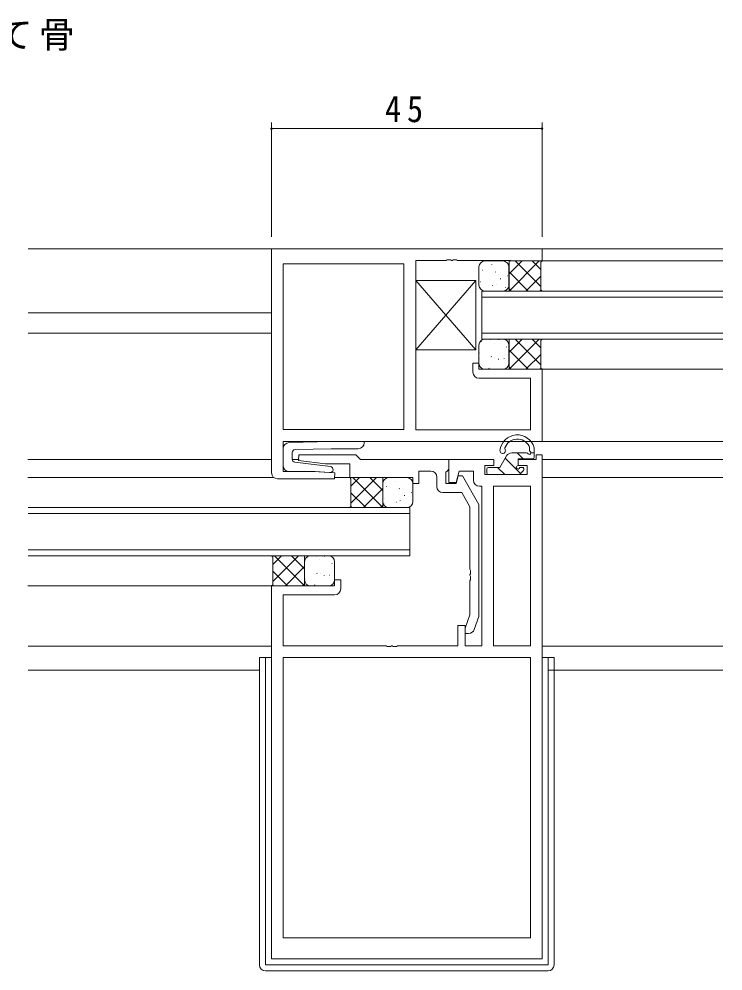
# Model space of a CAD drawing. Units: millimetres, scale not verified. Extents: x -594 to 539, y -420 to 386.
# Drawn here: x 215 to 332.1, y -248 to -89.8 of the extents above; entities that cross this region are included whole.
import ezdxf

# ---------------------------------------------------------------- set-up
doc = ezdxf.new("R2010")
doc.units = ezdxf.units.MM
doc.header["$LTSCALE"] = 2
doc.layers.add('0-2_USER1', color=7, linetype='Continuous')
for name, color, linetype, lineweight in [('0-3_YKK_11', 7, 'Continuous', 9), ('0-4_YKK_12', 2, 'Continuous', 9), ('0-5_YKK_13', 4, 'Continuous', 9), ('0-6_YKK_D', 6, 'Continuous', 9)]:
    doc.layers.add(name, color=color, linetype=linetype, lineweight=lineweight)
doc.styles.add('ＭＳ ゴシック', font='')
doc.styles.get('ＭＳ ゴシック').set_extended_font_data('MS Gothic')

msp = doc.modelspace()

# ---------------------------------------------------------------- linework, layer by layer
at = {"layer": '0-3_YKK_11'}
for p, q in [((257, -165.165), (257, -127.965)), ((257, -127.965), (302, -127.965)), ((302, -127.965), (302, -129.965)), ((258.93, -130.465), (279, -130.465)), ((258.93, -157.965), (258.93, -130.465)), ((258.93, -157.965), (258.93, -130.465)), ((279, -130.465), (279, -157.965)), ((286.042, -129.895), (281, -129.895)), ((281, -129.895), (281, -158.035)), ((286.225, -129.775), (286.042, -129.895)), ((286.775, -129.775), (286.225, -129.775)), ((286.958, -129.895), (286.775, -129.775)), ((287.042, -129.895), (286.958, -129.895)), ((287.225, -129.775), (287.042, -129.895)), ((287.775, -129.775), (287.225, -129.775)), ((287.958, -129.895), (287.775, -129.775)), ((296.739, -129.895), (287.958, -129.895)), ((297, -129.965), (296.739, -129.895)), ((302, -129.965), (297, -129.965)), ((290.5, -146.965), (291.5, -146.965)), ((290.5, -148.465), (290.5, -146.965)), ((291.5, -146.965), (291.5, -147.965)), ((291.5, -147.965), (302, -147.965)), ((302, -147.965), (302, -159.965)), ((300.07, -149.465), (291.5, -149.465)), ((300.07, -158.035), (300.07, -149.465)), ((279, -157.965), (258.93, -157.965)), ((281, -158.035), (300.07, -158.035)), ((258.93, -159.965), (258.93, -164.965)), ((302, -159.965), (258.93, -159.965)), ((261.473, -163.103), (261.531, -162.164)), ((261.531, -162.164), (271, -162.164)), ((271, -162.164), (271.5, -162.664)), ((271.5, -162.664), (271.8, -162.964)), ((301, -162.165), (301, -162.965)), ((302, -162.165), (301, -162.165)), ((302, -245.965), (302, -162.165)), ((266, -163.664), (261.473, -163.103)), ((270, -163.664), (266, -163.664)), ((270, -165.964), (270, -163.664)), ((271.8, -162.964), (286.5, -162.964)), ((286.5, -162.964), (286.5, -164.594)), ((286.5, -162.965), (286.5, -166.765)), ((294, -162.965), (286.5, -162.965)), ((292.5, -165.465), (292.5, -163.965)), ((292.5, -163.965), (294, -163.965)), ((294, -163.965), (294, -162.965)), ((298, -162.965), (298, -163.965)), ((301, -162.965), (298, -162.965)), ((298, -163.965), (299.5, -163.965)), ((299.5, -163.965), (299.5, -165.465)), ((258.93, -164.965), (264, -164.965)), ((264, -164.965), (267.515, -165.198)), ((267.515, -165.198), (267.483, -166.165)), ((280.5, -165.964), (270, -165.964)), ((280.5, -166.964), (280.5, -165.964)), ((281.5, -164.894), (281.5, -166.964)), ((283.5, -164.894), (281.5, -164.894)), ((284.5, -167.464), (284.5, -165.894)), ((286.2, -164.894), (286, -165.094)), ((286, -165.094), (286, -166.964)), ((286.5, -164.594), (286.2, -164.894)), ((287.7, -166.765), (288.201, -164.895)), ((287.7, -166.964), (288.048, -165.664)), ((288.048, -165.664), (288.748, -165.664)), ((288.201, -164.895), (290.57, -164.895)), ((288.748, -165.664), (291.5, -170.431)), ((290.57, -164.895), (290.57, -166.395)), ((299.5, -165.465), (292.5, -165.465)), ((267.483, -166.165), (258, -166.165)), ((281.5, -166.964), (280.5, -166.964)), ((286, -166.964), (287.7, -166.964)), ((286.5, -166.765), (287.7, -166.765)), ((291.57, -167.395), (292, -167.395)), ((292, -167.395), (292, -193.935)), ((293.93, -167.395), (300.07, -167.395)), ((293.93, -193.935), (293.93, -167.395)), ((293.93, -193.935), (293.93, -167.395)), ((300.07, -167.395), (300.07, -193.935)), ((288.633, -168.464), (285.5, -168.464)), ((290, -170.833), (288.633, -168.464)), ((290, -181.206), (290, -170.833)), ((291.5, -170.431), (291.5, -189.064)), ((290.12, -181.389), (290, -181.206)), ((290.12, -181.939), (290.12, -181.389)), ((267.5, -182.965), (267.5, -183.965)), ((268.5, -182.965), (267.5, -182.965)), ((268.5, -184.465), (268.5, -182.965)), ((290, -182.122), (290.12, -181.939)), ((290, -182.206), (290, -182.122)), ((290.12, -182.389), (290, -182.206)), ((290, -183.122), (290.12, -182.939)), ((290, -188.8), (290, -183.122)), ((290.12, -182.939), (290.12, -182.389)), ((267.5, -183.965), (257, -183.965)), ((257, -183.965), (257, -245.965)), ((258.93, -185.465), (267.5, -185.465)), ((258.93, -193.935), (258.93, -185.465)), ((289.2, -190.998), (290, -188.8)), ((291.5, -189.064), (290.72, -191.206)), ((288, -190.565), (288, -193.935)), ((289.2, -190.565), (288, -190.565)), ((289.2, -193.935), (289.2, -190.565)), ((289.2, -191.864), (289.2, -190.998)), ((289.781, -191.864), (289.2, -191.864)), ((276.042, -193.935), (258.93, -193.935)), ((276.225, -194.055), (276.042, -193.935)), ((276.775, -194.055), (276.225, -194.055)), ((276.958, -193.935), (276.775, -194.055)), ((277.042, -193.935), (276.958, -193.935)), ((277.225, -194.055), (277.042, -193.935)), ((277.775, -194.055), (277.225, -194.055)), ((277.958, -193.935), (277.775, -194.055)), ((288, -193.935), (277.958, -193.935)), ((292, -193.935), (289.2, -193.935)), ((300.07, -193.935), (293.93, -193.935)), ((258.93, -195.865), (300.07, -195.865)), ((258.93, -242.465), (258.93, -195.865)), ((300.07, -195.865), (300.07, -242.465)), ((300.07, -195.865), (300.07, -242.465)), ((300.07, -242.465), (258.93, -242.465)), ((257, -245.965), (302, -245.965))]:
    msp.add_line(p, q, dxfattribs=at)
for centre, start, end in [((291.5, -148.465), 180, 269.99998), ((258, -165.165), 180, 269.99998), ((283.5, -165.894), 0, 89.99998), ((285.5, -167.464), 180, 269.99998), ((291.57, -166.395), 180, 269.99998), ((267.5, -184.465), 270, 359.99998), ((289.781, -190.864), 270.00003, 340)]:
    msp.add_arc(centre, 1, start, end, dxfattribs=at)
at = {"layer": '0-4_YKK_12'}
for p, q in [((216.5, -127.964), (332.097, -127.964)), ((301.498, -129.964), (332.097, -129.964)), ((291.994, -142.963), (291.994, -134.963)), ((291.994, -134.963), (332.097, -134.963)), ((291.994, -135.963), (332.097, -135.963)), ((257, -138.564), (216.5, -138.564)), ((257, -141.964), (216.5, -141.964)), ((291.994, -141.963), (332.097, -141.963)), ((291.994, -142.963), (332.097, -142.963)), ((301.998, -147.964), (332.097, -147.964)), ((301.533, -159.964), (332.097, -159.964)), ((257, -162.962), (216.485, -162.963)), ((261.599, -162.963), (260.432, -162.963)), ((305.456, -162.964), (301.998, -162.964)), ((332.097, -162.964), (302, -162.965)), ((257.393, -165.959), (216.485, -165.963)), ((270.3, -165.964), (267.4, -165.964)), ((302, -165.964), (332.097, -165.964)), ((280, -170.955), (216.5, -170.955)), ((280, -171.955), (216.5, -171.955)), ((280, -170.955), (280, -178.955)), ((280, -177.955), (216.5, -177.955)), ((280, -178.955), (216.5, -178.955)), ((216.485, -183.967), (257.227, -183.974)), ((257, -193.964), (216.5, -193.964)), ((302, -193.964), (332.097, -193.964)), ((255, -197.964), (216.5, -197.964)), ((303, -197.964), (332.097, -197.964))]:
    msp.add_line(p, q, dxfattribs=at)
at = {"layer": '0-5_YKK_13'}
for p, q in [((291.498, -130.966), (291.498, -133.966)), ((295.498, -129.966), (292.498, -129.966)), ((293.641, -130.583), (293.639, -130.573)), ((296.498, -133.966), (296.498, -130.966)), ((296.502, -134.966), (296.502, -129.965)), ((301.998, -129.965), (296.502, -129.965)), ((296.502, -132.132), (298.669, -129.965)), ((296.502, -134.961), (301.498, -129.965)), ((297.526, -129.965), (301.798, -134.236)), ((300.355, -129.965), (301.798, -131.408)), ((292.136, -131.515), (292.109, -131.473)), ((294.265, -131.841), (294.238, -131.799)), ((296.294, -132.457), (296.267, -132.415)), ((296.502, -131.769), (299.699, -134.966)), ((299.326, -134.965), (301.798, -132.493)), ((280.996, -133.213), (290.996, -133.213)), ((280.996, -144.713), (280.996, -133.213)), ((280.996, -133.213), (290.996, -144.713)), ((290.996, -133.213), (281, -144.713)), ((290.996, -133.213), (290.996, -144.713)), ((291.749, -133.457), (291.722, -133.415)), ((291.77, -134.332), (291.768, -134.323)), ((293.778, -134.073), (293.751, -134.031)), ((294.397, -133.805), (294.395, -133.796)), ((295.101, -133.008), (295.102, -132.908)), ((295.907, -134.399), (295.88, -134.357)), ((292.498, -134.966), (295.498, -134.966)), ((296.502, -134.597), (296.868, -134.964)), ((301.655, -134.965), (301.826, -134.793)), ((301.999, -134.966), (301.798, -134.765)), ((291.498, -146.966), (291.498, -143.966)), ((291.927, -143.325), (291.9, -143.283)), ((292.498, -142.966), (295.498, -142.966)), ((293.417, -143.075), (293.414, -143.065)), ((294.056, -143.652), (294.029, -143.61)), ((294.822, -143.096), (294.823, -142.996)), ((296.498, -143.966), (296.498, -146.966)), ((296.502, -142.964), (296.502, -147.965)), ((296.502, -145.137), (298.669, -142.967)), ((296.504, -147.965), (301.498, -142.966)), ((297.524, -142.966), (301.8, -147.238)), ((300.355, -142.967), (301.798, -144.409)), ((301.998, -142.966), (301.798, -143.166)), ((301.798, -143.166), (301.8, -147.766)), ((290.996, -144.713), (280.996, -144.713)), ((291.54, -145.267), (291.513, -145.225)), ((296.085, -144.268), (296.058, -144.226)), ((296.502, -144.771), (299.7, -147.967)), ((299.328, -147.967), (301.799, -145.494)), ((291.51, -146.273), (291.512, -146.173)), ((291.546, -146.824), (291.543, -146.814)), ((293.569, -145.883), (293.542, -145.841)), ((294.093, -145.956), (294.091, -145.947)), ((294.777, -146.32), (294.779, -146.22)), ((295.698, -146.21), (295.671, -146.168)), ((295.498, -147.966), (292.498, -147.966)), ((293.182, -147.825), (293.155, -147.783)), ((296.502, -147.599), (296.868, -147.965)), ((301.998, -147.965), (296.504, -147.965)), ((301.657, -147.966), (301.828, -147.794)), ((302, -147.966), (301.8, -147.766)), ((258.93, -163.965), (258.93, -161.14)), ((266.93, -159.965), (259.905, -160.14)), ((266.945, -161.165), (260.918, -161.315)), ((266.93, -159.965), (272.43, -159.965)), ((266.945, -161.165), (271.43, -161.165)), ((272.43, -159.965), (272.43, -160.165)), ((299.9, -160.992), (299.9, -161.404)), ((300.7, -161.129), (300.7, -162.565)), ((260.43, -162.922), (260.43, -161.815)), ((296.097, -162.365), (295, -164.265)), ((295.89, -162.723), (298.428, -165.261)), ((296.963, -161.865), (299.439, -161.865)), ((297.861, -161.865), (298.861, -162.865)), ((298, -162.865), (300.4, -162.865)), ((298, -163.965), (298, -162.865)), ((300.15, -161.865), (300.7, -161.865)), ((300.689, -161.865), (300.7, -161.875)), ((266.791, -164.146), (260.869, -163.419)), ((293.1, -164.265), (295, -164.265)), ((294.604, -164.265), (295.804, -165.465)), ((298.3, -164.265), (298.7, -164.265)), ((259.93, -164.965), (264.23, -164.965)), ((264.23, -164.965), (266.694, -165.141)), ((270.004, -165.966), (275.5, -165.966)), ((271.647, -165.965), (270.204, -167.408)), ((274.475, -165.966), (270.204, -170.237)), ((275.5, -170.961), (270.504, -165.965)), ((275.5, -168.133), (273.333, -165.965)), ((275.5, -170.967), (275.5, -165.966)), ((279.5, -165.967), (276.5, -165.967)), ((292.8, -164.565), (292.8, -165.165)), ((293.1, -165.465), (298.1, -165.465)), ((298.912, -164.777), (298.312, -165.377)), ((275.5, -166.967), (275.5, -169.967)), ((276.138, -167.516), (276.111, -167.474)), ((277.643, -166.584), (277.641, -166.575)), ((280.5, -169.967), (280.5, -166.967)), ((272.676, -170.965), (270.204, -168.494)), ((275.5, -167.769), (272.304, -170.965)), ((278.267, -167.843), (278.24, -167.801)), ((279.103, -169.009), (279.105, -168.909)), ((280.297, -168.459), (280.27, -168.417)), ((270.004, -170.965), (270.204, -170.765)), ((270.347, -170.965), (270.176, -170.794)), ((275.5, -170.598), (275.142, -170.956)), ((275.751, -169.458), (275.724, -169.416)), ((275.772, -170.334), (275.77, -170.324)), ((277.781, -170.074), (277.754, -170.032)), ((278.399, -169.807), (278.397, -169.797)), ((279.91, -170.401), (279.883, -170.359)), ((276.5, -170.967), (279.5, -170.967)), ((256.998, -178.966), (257.198, -179.166)), ((261.469, -178.966), (257.198, -183.238)), ((258.641, -178.966), (257.198, -180.409)), ((257.198, -179.166), (257.198, -183.766)), ((262.494, -183.962), (257.498, -178.966)), ((262.494, -181.134), (260.326, -178.966)), ((262.494, -178.965), (262.494, -183.966)), ((262.494, -182.967), (262.494, -179.967)), ((262.923, -179.327), (262.896, -179.285)), ((263.494, -178.967), (266.494, -178.967)), ((264.413, -179.076), (264.41, -179.066)), ((265.052, -179.653), (265.025, -179.611)), ((265.818, -179.097), (265.819, -178.997)), ((267.081, -180.269), (267.054, -180.227)), ((267.494, -179.967), (267.494, -182.967)), ((259.669, -183.966), (257.198, -181.495)), ((262.494, -180.77), (259.298, -183.966)), ((262.536, -181.269), (262.509, -181.227)), ((264.565, -181.885), (264.538, -181.843)), ((262.507, -182.275), (262.508, -182.175)), ((262.542, -182.826), (262.539, -182.816)), ((265.089, -181.958), (265.087, -181.948)), ((265.773, -182.322), (265.775, -182.222)), ((266.694, -182.211), (266.667, -182.169)), ((256.998, -183.966), (257.198, -183.766)), ((256.998, -183.966), (262.494, -183.966)), ((257.341, -183.966), (257.169, -183.795)), ((262.494, -183.599), (262.128, -183.965)), ((266.494, -183.967), (263.494, -183.967)), ((264.178, -183.827), (264.151, -183.785)), ((255, -195.865), (257, -195.865)), ((255, -246.965), (255, -195.865)), ((256, -246.965), (256, -195.865)), ((302, -195.865), (304, -195.865)), ((303, -195.865), (303, -246.965)), ((304, -195.865), (304, -246.965)), ((303, -246.965), (256, -246.965)), ((303, -247.965), (256, -247.965))]:
    msp.add_line(p, q, dxfattribs=at)
for points in [[(301.998, -129.965), (301.798, -130.165), (301.798, -134.765)], [(270.004, -165.965), (270.204, -166.165), (270.204, -170.765)]]:
    msp.add_lwpolyline(points, dxfattribs=at)
for centre, radius, start, end in [((292.498, -130.966), 1, 90, 180), ((295.498, -130.966), 1, 0, 90), ((292.498, -133.966), 1, 180, 270), ((295.498, -133.966), 1, 269.99998, 0), ((292.498, -143.966), 1, 90, 180), ((295.498, -143.966), 1, 0, 90), ((292.498, -146.966), 1, 179.99998, 270), ((295.498, -146.966), 1, 270, 0), ((297.886, -161.765), 2.9, 15.36215, 173.81749), ((297.886, -161.765), 2.2, 27.03424, 160.24481), ((259.93, -161.14), 1, 91.43208, 180), ((260.93, -161.815), 0.5, 91.43208, 180), ((271.43, -160.165), 1, 270, 0), ((295.45, -161.501), 0.45, 173.81749, 30.29584), ((296.098, -161.123), 0.3, 160.24481, 210.29584), ((299.4, -160.992), 0.5, 0, 27.03424), ((300.2, -161.129), 0.5, 0, 15.36215), ((260.93, -162.922), 0.5, 180, 263), ((296.963, -162.865), 1, 90, 149.99998), ((299.439, -162.165), 0.3, 33.05573, 90), ((299.9, -161.865), 0.25, 213.05573, 56.94426), ((300.2, -161.404), 0.3, 180, 236.94426), ((300.4, -162.565), 0.3, 270, 0), ((259.93, -163.965), 1, 180, 270), ((266.73, -164.642), 0.5, 265.91437, 83), ((293.1, -164.565), 0.3, 90, 180), ((298, -164.265), 0.3, 90, 359.99998), ((298.7, -164.565), 0.3, 315, 90), ((276.5, -166.967), 1, 90, 180), ((279.5, -166.967), 1, 0, 90), ((293.1, -165.165), 0.3, 180, 270), ((298.1, -165.165), 0.3, 270, 315), ((276.5, -169.967), 1, 180, 270), ((279.5, -169.967), 1, 270, 0), ((263.494, -179.967), 1, 90, 180), ((266.494, -179.967), 1, 0, 90), ((263.494, -182.967), 1, 180, 270), ((266.494, -182.967), 1, 270, 0), ((256, -246.965), 1, 180, 270), ((303, -246.965), 1, 270, 0)]:
    msp.add_arc(centre, radius, start, end, dxfattribs=at)
at = {"layer": '0-6_YKK_D'}
for p, q in [((257, -125.964), (257, -106.964)), ((301.998, -125.964), (301.998, -106.964)), ((301.998, -107.964), (257, -107.964))]:
    msp.add_line(p, q, dxfattribs=at)
for centre, start, end in [((257, -107.964), 0, 180), ((257, -107.964), 180, 0), ((301.998, -107.964), 0, 180), ((301.998, -107.964), 180, 0)]:
    msp.add_arc(centre, 0.128, start, end, dxfattribs=at)

# ---------------------------------------------------------------- texts
at = {"layer": '0-2_USER1', "insert": (204.237, -95.021), "char_height": 4.399, "attachment_point": 7, "style": 'ＭＳ ゴシック'}
msp.add_mtext('\\T1.17;たて骨', dxfattribs=at)
at = {"layer": '0-6_YKK_D', "color": 7, "insert": (275.859, -106.964), "char_height": 4.399, "attachment_point": 7, "style": 'ＭＳ ゴシック'}
msp.add_mtext('\\T1.36;\\W0.9;45', dxfattribs=at)

doc.saveas('drawing.dxf')
